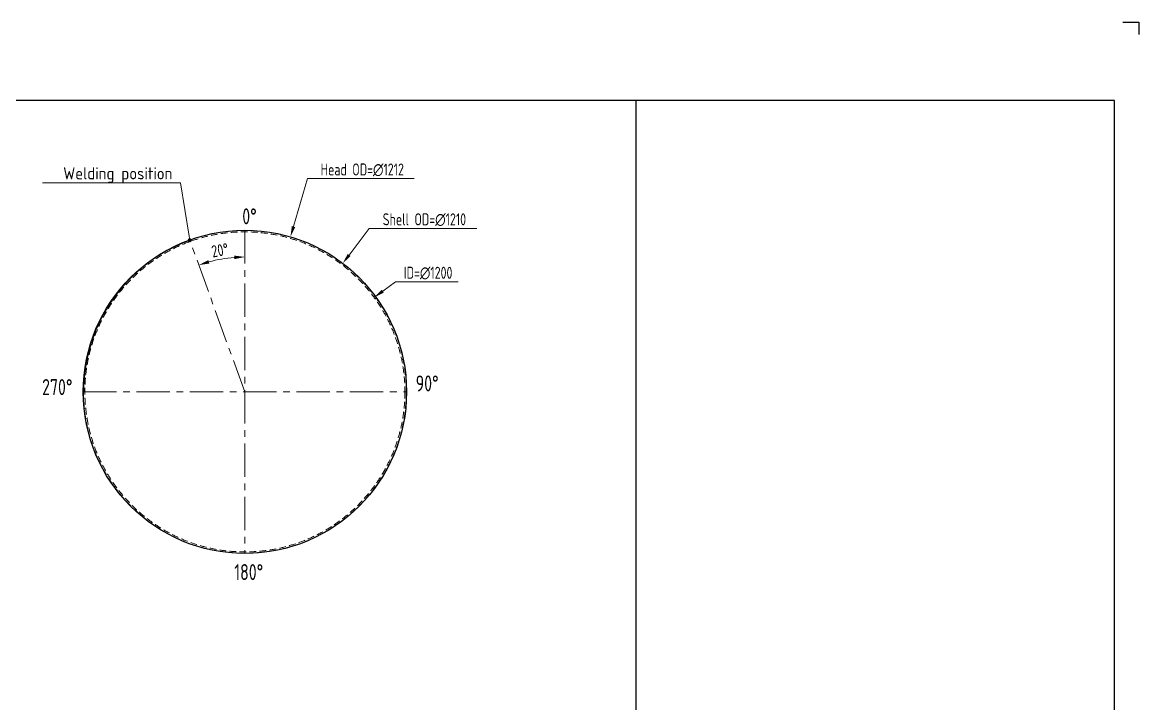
# Model space of a CAD drawing. Header units: millimetres. Extents: x -46397 to 283259, y -8690 to 23983.
# Drawn here: x 39024 to 43209, y 922 to 3476 of the extents above; entities that cross this region are included whole.
import ezdxf
from ezdxf import colors
from ezdxf.entities.mleader import LeaderData, LeaderLine
from ezdxf.math import Vec2, Vec3

# ---------------------------------------------------------------- set-up
doc = ezdxf.new("R2010")
doc.units = ezdxf.units.MM
doc.linetypes.add('CENTER', pattern=[2, 1.25, -0.25, 0.25, -0.25])
doc.linetypes.add('HIDDENX2', pattern=[0.75, 0.5, -0.25])
doc.layers.get('Defpoints').update_dxf_attribs({"lineweight": 0})
for name, color, linetype, lineweight in [('Dtext', 255, 'Continuous', 20), ('DUONGCHINH', 7, 'Continuous', 25), ('DUONGTAM', 1, 'CENTER', 0), ('NETCHINH', 7, 'Continuous', 9), ('PHANTOM 2', 8, 'Continuous', 0)]:
    doc.layers.add(name, color=color, linetype=linetype, lineweight=lineweight)
doc.styles.add('Arial', font='arial.ttf')
doc.styles.add('Chu va so', font='arial.ttf')
doc.styles.add('GHI CHÚ 1', font='isocp_IV25.ttf', dxfattribs={"width": 0.8})
doc.styles.add('TCVN', font='arial.ttf')
doc.dimstyles.new('1-30SCALE', dxfattribs={"dimtxt": 75, "dimasz": 75, "dimexe": 37.5, "dimexo": 30, "dimgap": 30, "dimtad": 1, "dimtoh": 1, "dimdec": 0, "dimdsep": 46, "dimtxsty": 'GHI CHÚ 1', "dimcen": 0.09, "dimclrd": 256, "dimclre": 256, "dimclrt": 2, "dimadec": 0, "dimazin": 0, "dimtfac": 1, "dimtdec": 0, "dimtofl": 0, "dimtmove": 0, "dimatfit": 3, "dimfxl": 1, "dimlwd": 0, "dimlwe": 0, "dimarcsym": 0})
doc.dimstyles.new('1-30SCALE$2', dxfattribs={"dimtxt": 75, "dimasz": 75, "dimexe": 37.5, "dimexo": 30, "dimgap": 30, "dimtad": 1, "dimtoh": 1, "dimdec": 0, "dimdsep": 46, "dimtxsty": 'GHI CHÚ 1', "dimcen": 0.09, "dimclrd": 256, "dimclre": 256, "dimclrt": 2, "dimadec": 0, "dimazin": 0, "dimtfac": 1, "dimtdec": 0, "dimtofl": 0, "dimtmove": 0, "dimatfit": 3, "dimfxl": 1, "dimlwd": 0, "dimlwe": 0, "dimarcsym": 0})

# ---------------------------------------------------------------- blocks, each defined once
blk = doc.blocks.new('A$Cd0a137ae')
at = {"color": 3, "linetype": 'HIDDENX2', "lineweight": 0, "ltscale": 50}
for radius in [605, 600, 600]:
    blk.add_circle((0, 2.3), radius, dxfattribs=at)
at = {"color": 2, "linetype": 'Continuous', "lineweight": 0}
blk.add_arc((0, 2.3), 606, 270, 90, dxfattribs=at)
at = {"layer": 'DUONGCHINH', "color": 2}
blk.add_circle((0, 2.3), 606, dxfattribs=at)
at = {"layer": 'DUONGTAM', "ltscale": 100}
for p, q in [((0, 608.3), (0, -603.7)), ((-606, 2.3), (606, 2.3))]:
    blk.add_line(p, q, dxfattribs=at)
blk = doc.blocks.new('_Dot')
at = {"color": 0, "linetype": 'ByBlock', "lineweight": -2}
blk.add_line((-0.5, 0), (-1, 0), dxfattribs=at)
at = {"color": 0, "linetype": 'ByBlock', "const_width": 0.5}
blk.add_lwpolyline([(-0.25, 0, 1), (0.25, 0, 1)], format="xyb", close=True, dxfattribs=at)
blk = doc.blocks.new('*D1648')
at = {"layer": 'Defpoints', "color": 0, "transparency": 16777216}
for p in [(40029.3, 2672.2, -1.5), (39687.4, 1509.5, -1.5)]:
    blk.add_point(p, dxfattribs=at)
at = {"layer": 'PHANTOM 2', "linetype": 'Continuous', "lineweight": 0, "transparency": 16777216}
for p, q in [((40093.4, 2890.4), (40040.6, 2710.6)), ((40493.1, 2890.4), (40093.4, 2890.4))]:
    blk.add_line(p, q, dxfattribs=at)
at = {"layer": 'PHANTOM 2', "lineweight": 0, "transparency": 16777216}
for p, q in [((39858.2, 2090.8), (39858.4, 2090.8)), ((39858.3, 2090.8), (39858.3, 2090.9))]:
    blk.add_line(p, q, dxfattribs=at)
at = {"layer": 'PHANTOM 2', "transparency": 16777216}
blk.add_solid([(40034.2, 2712.5), (40047, 2708.7), (40029.3, 2672.2)], dxfattribs=at)
at = {"layer": 'PHANTOM 2', "color": 2, "transparency": 16777216, "insert": (40298.3, 2923.2), "char_height": 45, "attachment_point": 5, "style": 'GHI CHÚ 1'}
blk.add_mtext('Head OD=∅1212', dxfattribs=at)
blk = doc.blocks.new('*D1649')
at = {"layer": 'Defpoints', "color": 0, "transparency": 16777216}
for p in [(40224.8, 2572.2, -1.5), (39491.8, 1609.5, -1.5)]:
    blk.add_point(p, dxfattribs=at)
at = {"layer": 'PHANTOM 2', "linetype": 'Continuous', "lineweight": 0, "transparency": 16777216}
for p, q in [((40324.8, 2703.4), (40249.1, 2604)), ((40728.1, 2703.4), (40324.8, 2703.4))]:
    blk.add_line(p, q, dxfattribs=at)
at = {"layer": 'PHANTOM 2', "lineweight": 0, "transparency": 16777216}
for p, q in [((39858.2, 2090.8), (39858.4, 2090.8)), ((39858.3, 2090.8), (39858.3, 2090.9))]:
    blk.add_line(p, q, dxfattribs=at)
at = {"layer": 'PHANTOM 2', "transparency": 16777216}
blk.add_solid([(40243.8, 2608.1), (40254.4, 2600), (40224.8, 2572.2)], dxfattribs=at)
at = {"layer": 'PHANTOM 2', "color": 2, "transparency": 16777216, "insert": (40531.4, 2736.3), "char_height": 45, "attachment_point": 5, "style": 'GHI CHÚ 1'}
blk.add_mtext('Shell OD=∅1210', dxfattribs=at)
blk = doc.blocks.new('*D1650')
at = {"layer": 'Defpoints', "color": 0, "transparency": 16777216}
for p in [(40342.8, 2444.8, -1.5), (39373.9, 1736.9, -1.5)]:
    blk.add_point(p, dxfattribs=at)
at = {"layer": 'PHANTOM 2', "linetype": 'Continuous', "lineweight": 0, "transparency": 16777216}
for p, q in [((40422.7, 2503.1), (40375.1, 2468.4)), ((40657.7, 2503.1), (40422.7, 2503.1))]:
    blk.add_line(p, q, dxfattribs=at)
at = {"layer": 'PHANTOM 2', "lineweight": 0, "transparency": 16777216}
for p, q in [((39858.2, 2090.8), (39858.4, 2090.8)), ((39858.3, 2090.8), (39858.3, 2090.9))]:
    blk.add_line(p, q, dxfattribs=at)
at = {"layer": 'PHANTOM 2', "transparency": 16777216}
blk.add_solid([(40371.2, 2473.8), (40379, 2463), (40342.8, 2444.8)], dxfattribs=at)
at = {"layer": 'PHANTOM 2', "color": 2, "transparency": 16777216, "insert": (40545.2, 2536), "char_height": 45, "attachment_point": 5, "style": 'GHI CHÚ 1'}
blk.add_mtext('ID=∅1200', dxfattribs=at)
blk = doc.blocks.new('*D1684')
at = {"layer": 'Defpoints', "color": 0, "transparency": 16777216}
for p in [(39858.3, 2696.8, -1.5), (39651.4, 2659.4, -1.5), (39799.6, 2593.3), (39858.3, 2090.8, -1.5), (39858.3, 1484.8, -1.5)]:
    blk.add_point(p, dxfattribs=at)
at = {"layer": 'PHANTOM 2', "linetype": 'Continuous', "lineweight": 0, "transparency": 16777216}
blk.add_arc((39858.3, 2090.8), 505.8, 94.532, 105.468, dxfattribs=at)
at = {"layer": 'PHANTOM 2', "transparency": 16777216}
for points in [[(39818.1, 2601.8), (39818.6, 2588.4), (39858.3, 2596.7)], [(39725.5, 2572), (39721.4, 2584.7), (39685.3, 2566.2)]]:
    blk.add_solid(points, dxfattribs=at)
at = {"layer": 'PHANTOM 2', "color": 2, "transparency": 16777216, "insert": (39764.7, 2621.9), "char_height": 45, "attachment_point": 5, "rotation": 10, "style": 'GHI CHÚ 1'}
blk.add_mtext('20°', dxfattribs=at)
blk = doc.blocks.new('*U1814')
at = {"lineweight": 25, "elevation": -0.2}
blk.add_lwpolyline([(8127.1, 5624.4), (8192.4, 5624.4), (8192.4, 5574)], dxfattribs=at)
at = {"lineweight": 25}
for points in [[(0, 0), (8092.7, 0), (8092.7, 5301.1), (0, 5301.1)], [(0, 0), (6118.9, 0), (6118.9, 5301.1), (0, 5301.1)]]:
    blk.add_lwpolyline(points, close=True, dxfattribs=at)
at = {"layer": 'Dtext', "ltscale": 0.1}
for tag, p, height, style in [('FOR_APPROVAL3', (6523.5, 1988.6, -0.3), 42.3, 'TCVN'), ('REV_3', (6171, 1991.1), 35.2, 'TCVN'), ('REV_2', (6171, 1859.5), 35.2, 'TCVN'), ('FOR_APPROVAL2', (6523.5, 1857.1, -0.3), 42.3, 'TCVN'), ('REV_1', (6171, 1727.9), 35.2, 'TCVN'), ('FOR_APPROVAL1', (6523.5, 1725.5, -0.3), 42.3, 'TCVN'), ('REV_0', (6171, 1596.4), 35.2, 'TCVN'), ('NGUOI_VE', (6899.1, 1594.5, -0.3), 42.3, 'TCVN'), ('NGUOI_KIEM_2', (7272.8, 1594.5, -0.3), 42.3, 'TCVN'), ('NGUOI_DUYET', (7724.3, 1594.5, -0.3), 42.3, 'TCVN'), ('1.1_A4', (7747, 80.3, -0.3), 42.3, 'Chu va so'), ('A4_A4', (7887.7, 80.3, -0.3), 42.3, 'Chu va so'), ('REV.', (8003.6, 80.3, -0.3), 42.3, 'Chu va so')]:
    blk.add_attdef(tag, p, '', height=height, dxfattribs=dict(at, style=style))
for tag, p, height, style, width in [('NGAY_REV03', (6260.3, 1988.6, -0.3), 36.7, 'TCVN', 0.95), ('NGAY_REV02', (6260.3, 1857.1, -0.3), 36.7, 'TCVN', 0.95), ('NGAY_REV01', (6260.3, 1725.5, -0.3), 36.7, 'TCVN', 0.95), ('NGAY_REV0', (6260.3, 1593.9, -0.3), 36.7, 'TCVN', 0.95), ('DWD.NO', (6257.1, 34.3, -0.3), 56.4, 'Chu va so', 0.85)]:
    blk.add_attdef(tag, p, '', height=height, dxfattribs=dict(at, style=style, width=width))
at = {"layer": 'Dtext', "lineweight": 25, "ltscale": 0.1, "style": 'Chu va so'}
for tag, p, height in [('PROJECT_CODE', (6664.7, 662.6), 84.6), ('TITLE1', (6298.3, 505.3, -0.3), 56.4), ('TITLE2', (6298.3, 372.7, -0.3), 56.4), ('TITLE3', (6298.3, 241.1, -0.3), 56.4)]:
    blk.add_attdef(tag, p, '', height=height, dxfattribs=at)

msp = doc.modelspace()

# ---------------------------------------------------------------- linework, layer by layer
msp.add_arc((39858.33, 2090.84, -1.5), 605, 110, 180)
at = {"layer": 'DUONGTAM', "ltscale": 100}
msp.add_line((39858.33, 2090.84, -1.5), (39651.41, 2659.36, -1.5), dxfattribs=at)

# ---------------------------------------------------------------- block references
msp.add_blockref('A$Cd0a137ae', (39858.33, 2088.51, -1.5))

# ---------------------------------------------------------------- texts
at = {"color": 6, "char_height": 60, "attachment_point": 1, "style": 'GHI CHÚ 1'}
for s, insert in [('\\pxqc;0%%D', (39820.58, 2779.1)), ('\\pxqc;270%%D', (39099.84, 2138.77)), ('\\pxqc;90%%D', (40486.58, 2152.38)), ('\\pxqc;180%%D', (39817.79, 1445.05))]:
    msp.add_mtext_dynamic_manual_height_columns(s, width=110.2, gutter_width=322.31, heights=[0], dxfattribs=dict(at, insert=insert))

# ---------------------------------------------------------------- dimensions: what is measured, and where the dimension line sits
at = {"layer": 'PHANTOM 2'}
for p1, p2, text, picture, middle in [((39687.39, 1509.46, -1.5), (40029.28, 2672.23, -1.5), 'Head OD=<>', '*D1648', (40093.42, 2890.39)), ((39491.82, 1609.5, -1.5), (40224.84, 2572.19, -1.5), 'Shell OD=<>', '*D1649', (40324.79, 2703.45)), ((39373.86, 1736.89, -1.5), (40342.81, 2444.8, -1.5), 'ID=<>', '*D1650', (40422.67, 2503.14))]:
    dim = msp.add_diameter_dim_2p(p1=p1, p2=p2, text=text, dimstyle='1-30SCALE', override={"dimtxt": 45, "dimasz": 40, "dimexe": 10, "dimexo": 10, "dimgap": 10, "dimpost": '', "dimtmove": 1}, dxfattribs=at)
    dim.commit()
    dim.dimension.update_dxf_attribs({"geometry": picture, "text_midpoint": middle, "dimtype": 163})
dim = msp.add_angular_dim_2l(base=(39799.61, 2593.26), line1=((39858.33, 2696.84, -1.5), (39858.33, 1484.84, -1.5)), line2=((39858.33, 2090.84, -1.5), (39651.41, 2659.36, -1.5)), dimstyle='1-30SCALE$2', override={"dimtxt": 45, "dimasz": 40, "dimexe": 10, "dimexo": 10, "dimgap": 10, "dimtmove": 1}, dxfattribs=at)
dim.commit()
dim.dimension.update_dxf_attribs({"geometry": '*D1684', "text_midpoint": (39764.7, 2621.87)})

# ---------------------------------------------------------------- leaders
at = {"layer": 'NETCHINH'}
ml = msp.add_multileader_mtext('Standard', dxfattribs=at)
ml.set_content('{\\Fisocp|c0;\\C256;Welding position}', color=1, style='Arial')
ml.set_leader_properties(color=3, linetype='Continuous', lineweight=-1)
ml.set_arrow_properties(name='DOT')
ml.build(insert=Vec2(0, 0))
ml.multileader.update_dxf_attribs({"has_dogleg": 0, "text_left_attachment_type": 5, "text_right_attachment_type": 5, "dogleg_length": 0, "arrow_head_size": 15, "scale": 15})
ctx = ml.context
ctx.base_point, ctx.scale, ctx.char_height, ctx.arrow_head_size, ctx.landing_gap_size, ctx.plane_origin = Vec3(39131.71, 2874.79, -1.5), 15, 45, 15, 30, Vec3(38619.7, 583.98, -1.5)
ctx.left_attachment, ctx.right_attachment, ctx.text_align_type = 5, 5, 2
notes = []
notes.append((ctx, [(0, (1, 1, 0), (39616.45, 2874.79, -1.5), (-1, 0), 0, [(0, [(39651.41, 2659.36, -1.5)], 0, [])])]))
ctx.mtext.insert, ctx.mtext.alignment, ctx.mtext.flow_direction = Vec3(39586.45, 2932.67, -1.5), 3, 5
for ctx, leaders in notes:
    for number, flags, end, landing, length, lines in leaders:
        leader = LeaderData()
        leader.index, (leader.has_last_leader_line, leader.has_dogleg_vector, leader.attachment_direction) = number, flags
        leader.last_leader_point, leader.dogleg_vector, leader.dogleg_length = Vec3(end), Vec3(landing), length
        for number, points, colour, breaks in lines:
            line = LeaderLine()
            line.index, line.vertices, line.color, line.breaks = number, Vec3.list(points), colors.encode_raw_color(colour), breaks
            leader.lines.append(line)
        ctx.leaders.append(leader)

# ---------------------------------------------------------------- next in the draw order: block references
at = {"xscale": 0.9084576280678549, "yscale": 0.9084576280678549, "zscale": 0.9084576280678549}
msp.add_blockref('*U1814', (35766.76, -1633.08), dxfattribs=at)

doc.saveas('drawing.dxf')
